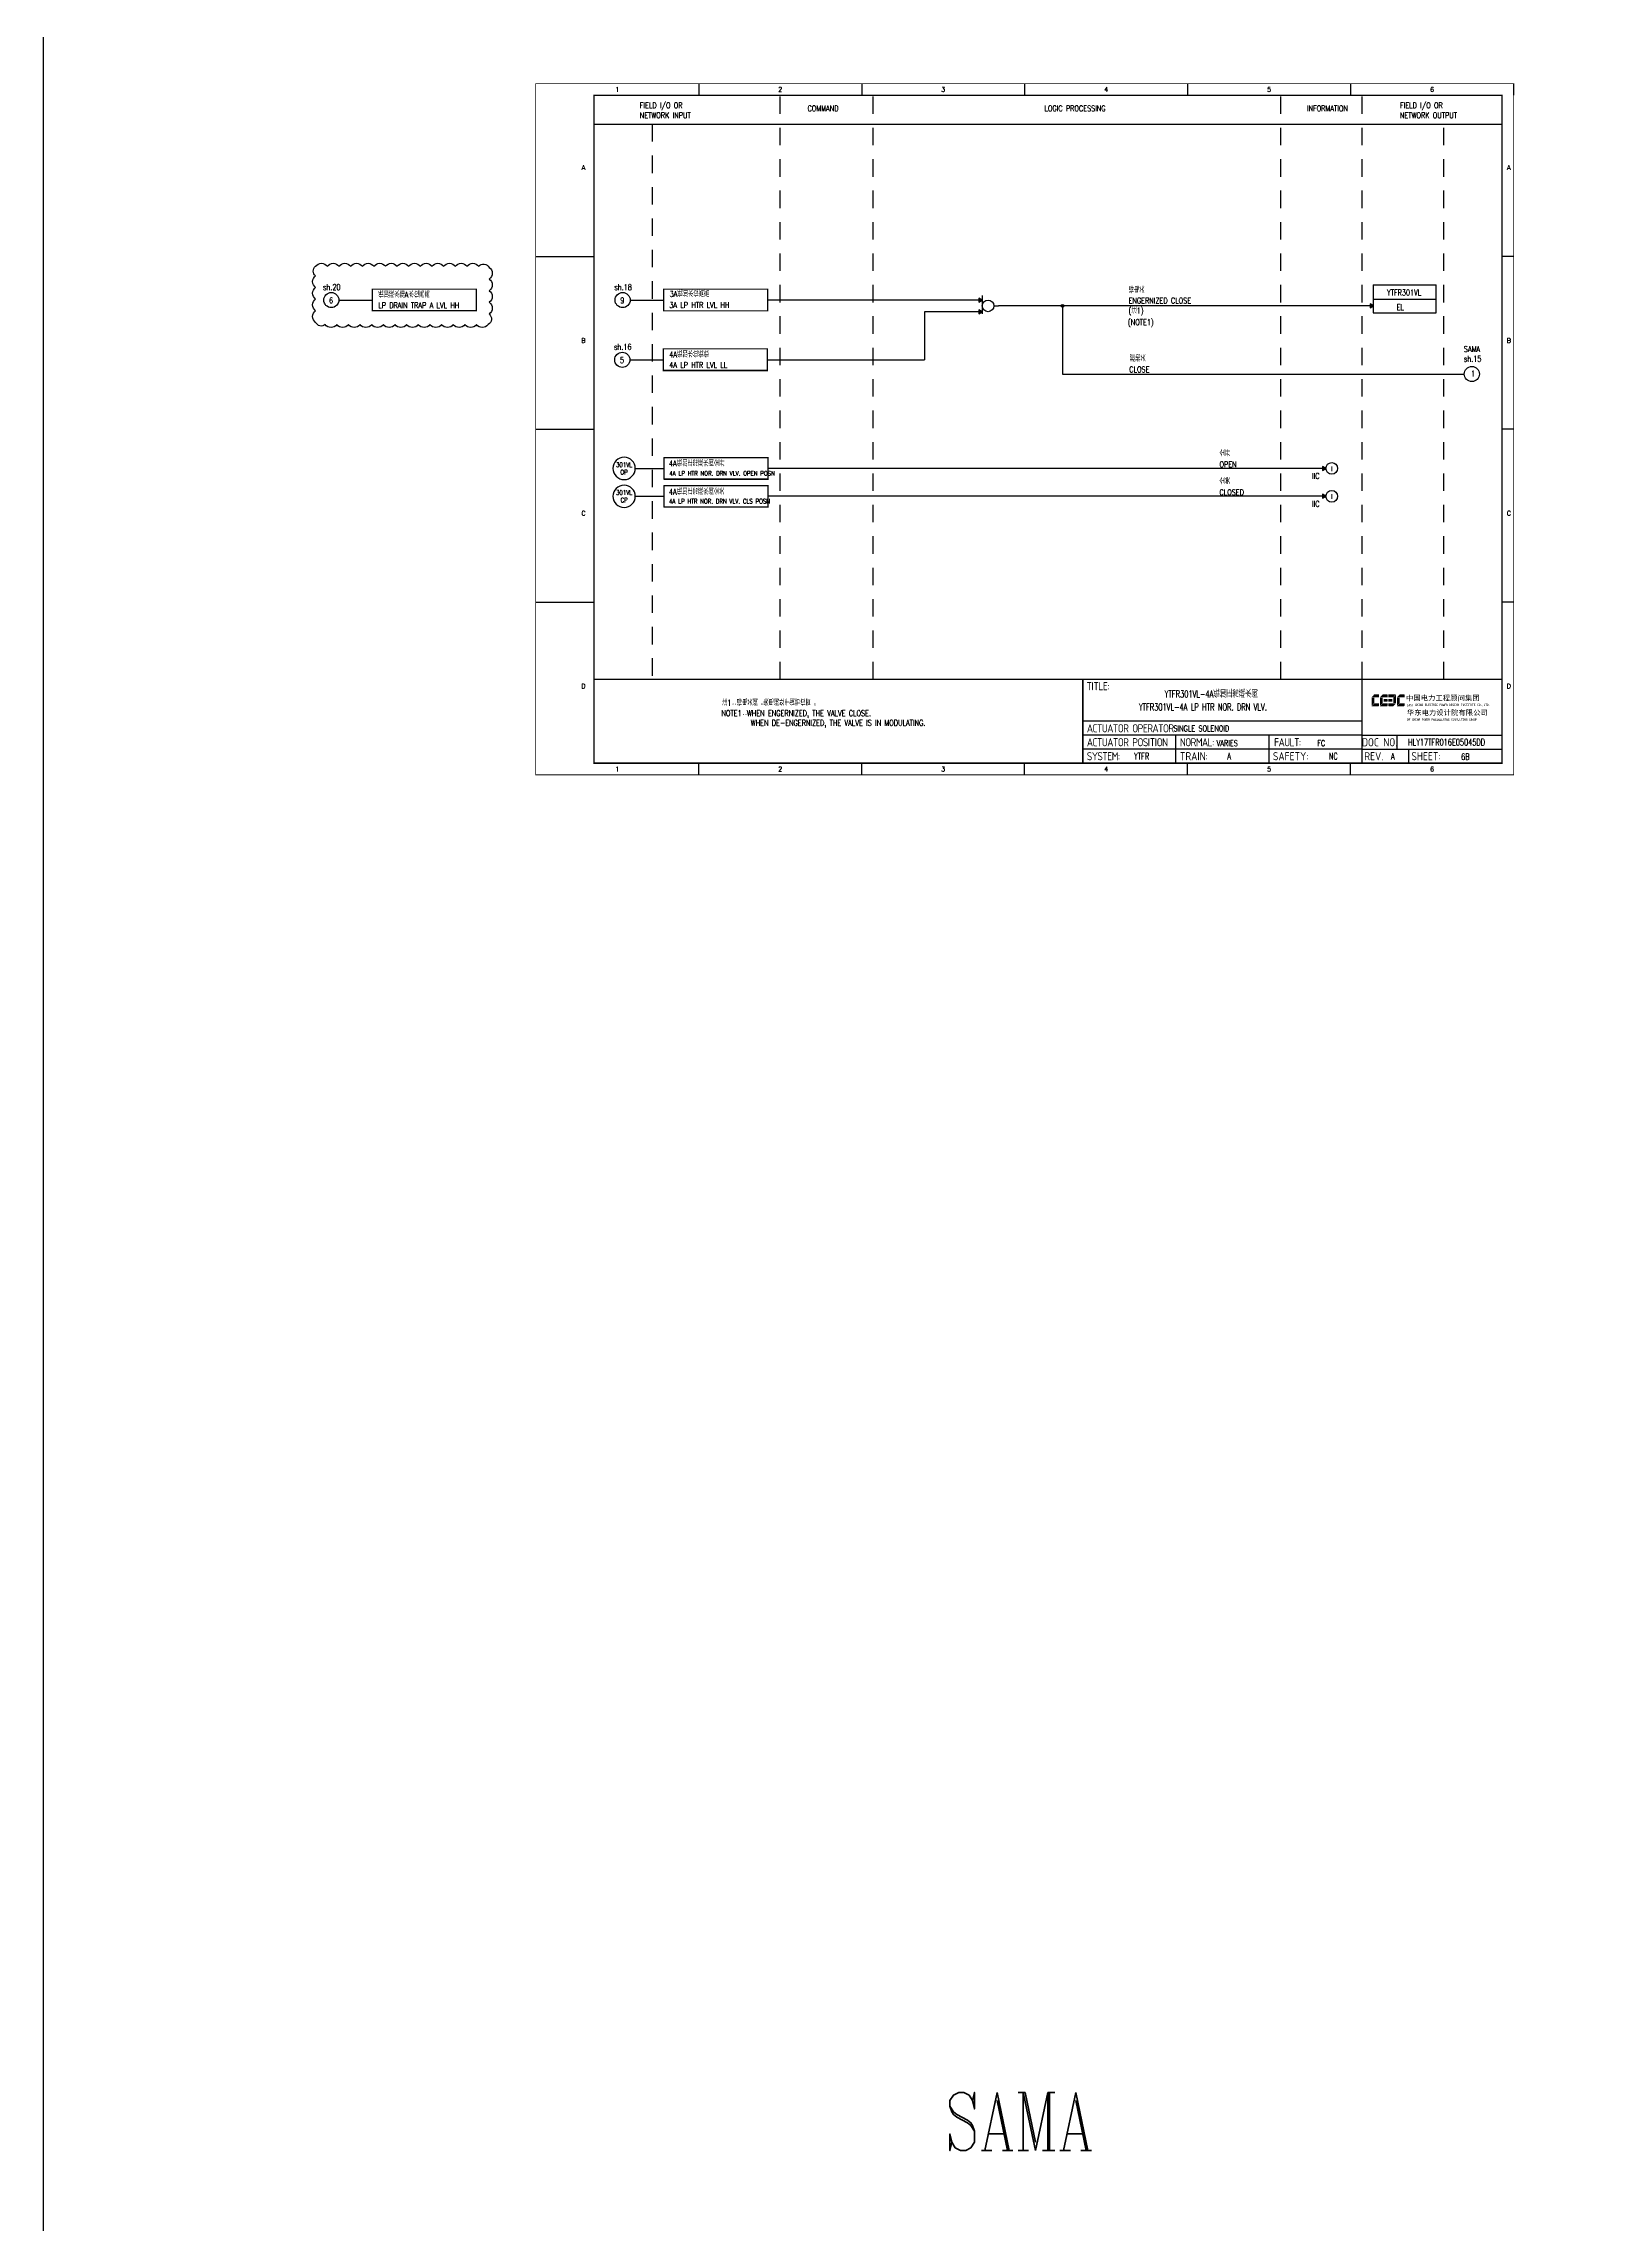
# Model space of a CAD drawing. Header units: millimetres. Extents: x 5560 to 16471, y 4607 to 8234.
# Drawn here: x 7161 to 7831, y 6531 to 7468 of the extents above; entities that cross this region are included whole.
import ezdxf
from ezdxf.enums import TextEntityAlignment as Align

# ---------------------------------------------------------------- set-up
doc = ezdxf.new("R2010")
doc.units = ezdxf.units.MM
doc.linetypes.add('DASHED', pattern=[0.75, 0.5, -0.25])
doc.linetypes.add('JIS_02_0.7', pattern=[1.35, 0.75, -0.6])
for name, color, linetype in [('BORDER', 1, 'Continuous'), ('INSTRUMENT', 4, 'Continuous'), ('MLINE', 6, 'Continuous'), ('TITLE', 1, 'Continuous'), ('TK', 7, 'Continuous'), ('图框_外框线', 7, 'Continuous'), ('图框_标题栏文字', 6, 'Continuous')]:
    doc.layers.add(name, color=color, linetype=linetype)
doc.styles.add('DANIEL', font='COMPLEX', dxfattribs={"width": 0.7, "bigfont": 'GVFS'})
doc.styles.add('ecepdi', font='simhei.ttf', dxfattribs={"width": 0.9})
doc.styles.get("Standard").update_dxf_attribs({"font": 'romans.shx', "width": 0.7, "bigfont": '@0hztxta.shx'})
doc.styles.add('工程字', font='gbenor.shx', dxfattribs={"bigfont": 'gbcbig.shx'})

# ---------------------------------------------------------------- blocks, each defined once
blk = doc.blocks.new('INS00')
at = {"layer": 'INSTRUMENT', "color": 0}
blk.add_lwpolyline([(6, 0, 1), (-6, 0, 1)], format="xyb", close=True, dxfattribs=at)
at = {"layer": 'INSTRUMENT', "flags": 1}
for tag, p in [('INSNAM', (0, 9)), ('INSDGN', (0, -9)), ('INSSUP', (0, -15)), ('INSMAN', (0, -18)), ('INSREM', (0, -21)), ('INSTYP', (0, -12))]:
    blk.add_attdef(tag, text='', height=3, dxfattribs=at).set_placement(p, align=Align.TOP_CENTER)
at = {"layer": 'INSTRUMENT', "width": 0.7}
for tag, p in [('INSIDE', (0, 2)), ('INSSYS', (0, -2))]:
    blk.add_attdef(tag, text='', height=2.5, dxfattribs=at).set_placement(p, align=Align.MIDDLE)
for tag, p in [('INSHH', (6, 3.5)), ('INSL', (6, -3)), ('INSLL', (6, -6))]:
    blk.add_attdef(tag, p, '', height=2.5, dxfattribs=at)
at = {"layer": 'INSTRUMENT', "linetype": 'DASHED', "width": 0.7}
blk.add_attdef('INSH', (6, 0.5), '', height=2.5, dxfattribs=at)
blk = doc.blocks.new('huo')
at = {"layer": 'BORDER'}
for points in [[(-72.15, 909.27), (-73.65, 910.13), (-73.65, 908.4)], [(-72.15, 904.27), (-73.65, 905.13), (-73.65, 903.4)]]:
    blk.add_hatch(color=256, dxfattribs=at).paths.add_polyline_path(points)
for p, q in [((-72.15, 909.27), (-75.75, 909.27)), ((-72.15, 911.28), (-72.15, 903.28)), ((-72.15, 904.27), (-75.75, 904.27)), ((-67.15, 906.77), (-65.15, 906.77))]:
    blk.add_line(p, q, dxfattribs=at)
for points in [[(-72.15, 909.27), (-73.65, 910.13), (-73.65, 908.4)], [(-72.15, 904.27), (-73.65, 905.13), (-73.65, 903.4)]]:
    blk.add_lwpolyline(points, close=True, dxfattribs=at)
blk.add_circle((-69.65, 906.77), 2.5, dxfattribs=at)
blk = doc.blocks.new('A$C1E0003F3')
h = blk.add_hatch(color=152)
edge = h.paths.add_edge_path()
edge.add_ellipse((5.15, 4.41), major_axis=(0, 0.211), ratio=0.769231, start_angle=-90, end_angle=0)
edge.add_line((5.15, 4.62), (3.22, 4.62))
edge.add_line((3.22, 4.62), (2.09, 3.35))
edge.add_line((2.09, 3.35), (5.32, 3.35))
edge.add_line((5.32, 3.35), (5.32, 4.41))
h.paths.add_polyline_path([(3.22, 3.23), (2.09, 3.23), (2.09, -0.36), (3.22, 0.91)])
edge = h.paths.add_edge_path()
edge.add_line((5.32, 0.81), (3.27, 0.81))
edge.add_line((3.27, 0.81), (2.13, -0.46))
edge.add_line((2.13, -0.46), (5.15, -0.46))
edge.add_ellipse((5.15, -0.25), major_axis=(0, 0.211), ratio=0.769231, start_angle=180, end_angle=270)
edge.add_line((5.32, -0.25), (5.32, 0.81))
h = blk.add_hatch(color=152)
edge = h.paths.add_edge_path()
edge.add_ellipse((8.78, 4.41), major_axis=(0, 0.211), ratio=0.769231, start_angle=-90, end_angle=0)
edge.add_line((8.78, 4.62), (6.84, 4.62))
edge.add_line((6.84, 4.62), (5.71, 3.35))
edge.add_line((5.71, 3.35), (8.94, 3.35))
edge.add_line((8.94, 3.35), (8.94, 4.41))
h.paths.add_polyline_path([(6.84, 3.23), (5.71, 3.23), (5.71, -0.36), (6.84, 0.91)])
edge = h.paths.add_edge_path()
edge.add_ellipse((8.78, 2.49), major_axis=(0, 0.211), ratio=0.769231, start_angle=-90, end_angle=0)
edge.add_line((8.78, 2.7), (7.22, 2.7))
edge.add_line((7.22, 2.7), (7.22, 1.44))
edge.add_line((7.22, 1.44), (8.78, 1.44))
edge.add_ellipse((8.78, 1.65), major_axis=(0, 0.211), ratio=0.769231, start_angle=180, end_angle=270)
edge.add_line((8.94, 1.65), (8.94, 2.49))
edge = h.paths.add_edge_path()
edge.add_line((8.94, 0.81), (6.89, 0.81))
edge.add_line((6.89, 0.81), (5.75, -0.46))
edge.add_line((5.75, -0.46), (8.78, -0.46))
edge.add_ellipse((8.78, -0.25), major_axis=(0, 0.211), ratio=0.769231, start_angle=180, end_angle=270)
edge.add_line((8.94, -0.25), (8.94, 0.81))
h = blk.add_hatch(color=1)
edge = h.paths.add_edge_path()
edge.add_line((12.48, 4.62), (9.46, 4.62))
edge.add_ellipse((9.46, 4.41), major_axis=(0, 0.211), ratio=0.769231, start_angle=0, end_angle=90)
edge.add_line((9.3, 4.41), (9.3, 3.35))
edge.add_line((9.3, 3.35), (11.35, 3.35))
edge.add_line((11.35, 3.35), (12.48, 4.62))
h.paths.add_polyline_path([(12.57, 4.56), (11.38, 3.23), (11.38, 0.93), (12.57, 0.93)])
edge = h.paths.add_edge_path()
edge.add_line((11.03, 2.7), (9.46, 2.7))
edge.add_ellipse((9.46, 2.49), major_axis=(0, 0.211), ratio=0.769231, start_angle=0, end_angle=90)
edge.add_line((9.3, 2.49), (9.3, 1.65))
edge.add_ellipse((9.46, 1.65), major_axis=(0, 0.211), ratio=0.769231, start_angle=90, end_angle=180)
edge.add_line((9.46, 1.44), (11.03, 1.44))
edge.add_line((11.03, 1.44), (11.03, 2.7))
h = blk.add_hatch(color=1)
edge = h.paths.add_edge_path()
edge.add_line((12.58, 0.79), (9.3, 0.79))
edge.add_line((9.3, 0.79), (9.3, -0.27))
edge.add_ellipse((9.46, -0.27), major_axis=(0, 0.211), ratio=0.769231, start_angle=90, end_angle=180)
edge.add_line((9.46, -0.48), (11.43, -0.48))
edge.add_line((11.43, -0.48), (12.58, 0.79))
h = blk.add_hatch(color=152)
edge = h.paths.add_edge_path()
edge.add_ellipse((16.11, 4.41), major_axis=(0, 0.211), ratio=0.769231, start_angle=-90, end_angle=0)
edge.add_line((16.11, 4.62), (14.14, 4.62))
edge.add_line((14.14, 4.62), (13, 3.35))
edge.add_line((13, 3.35), (16.27, 3.35))
edge.add_line((16.27, 3.35), (16.27, 4.41))
h.paths.add_polyline_path([(14.14, 3.23), (13, 3.23), (13, -0.36), (14.14, 0.91)])
edge = h.paths.add_edge_path()
edge.add_line((16.27, 0.81), (14.18, 0.81))
edge.add_line((14.18, 0.81), (13.04, -0.46))
edge.add_line((13.04, -0.46), (16.03, -0.46))
edge.add_ellipse((16.03, -0.15), major_axis=(0, 0.316), ratio=0.769231, start_angle=180, end_angle=270)
edge.add_line((16.27, -0.15), (16.27, 0.81))
at = {"layer": 'TITLE', "color": 7, "style": 'ecepdi'}
for s, p in [('中', (16.92, 1.94)), ('国', (20.09, 2)), ('电', (23.25, 1.99)), ('力', (26.39, 1.96)), ('工', (29.53, 1.95)), ('程', (32.71, 1.98)), ('顾', (35.9, 1.98)), ('问', (39.09, 1.94)), ('集', (42.26, 1.98)), ('团', (45.42, 2.01)), ('华', (17.24, -4.31)), ('东', (20.45, -4.29)), ('电', (23.62, -4.35)), ('力', (26.75, -4.32)), ('设', (29.92, -4.3)), ('计', (33.05, -4.31)), ('院', (36.26, -4.29)), ('有', (39.41, -4.29)), ('限', (42.57, -4.32)), ('公', (45.78, -4.38)), ('司', (48.91, -4.35))]:
    blk.add_text(s, height=2.2, dxfattribs=at).set_placement(p)
at = {"layer": 'TITLE', "color": 7, "style": 'ecepdi', "width": 0.975}
for s, p in [('E', (17.58, 0.02)), ('A', (18.29, 0.03)), ('S', (19, 0.03)), ('T', (19.7, 0.03)), ('C', (21.1, 0.09)), ('H', (21.77, 0.09)), ('I', (22.46, 0.09)), ('N', (23.17, 0.1)), ('A', (23.86, 0.1)), ('E', (25.35, 0.09)), ('L', (26.05, 0.11)), ('E', (26.76, 0.1)), ('C', (27.46, 0.12)), ('T', (28.18, 0.11)), ('R', (28.87, 0.1)), ('I', (29.57, 0.11)), ('C', (30.28, 0.1)), ('P', (31.64, 0.09)), ('O', (32.32, 0.08)), ('W', (33.03, 0.08)), ('E', (33.72, 0.08)), ('R', (34.42, 0.09)), ('D', (35.81, 0.1)), ('E', (36.52, 0.1)), ('S', (37.2, 0.1)), ('I', (37.91, 0.09)), ('G', (38.68, 0.11)), ('N', (39.38, 0.09)), ('I', (40.72, 0.07)), ('N', (41.43, 0.08)), ('S', (42.14, 0.08)), ('T', (42.83, 0.08)), ('I', (43.52, 0.09)), ('T', (44.22, 0.07)), ('U', (44.93, 0.07)), ('T', (45.63, 0.08)), ('E', (46.34, 0.09)), ('C', (47.76, 0.11)), ('O', (48.48, 0.1)), ('L', (50.56, 0.1)), ('T', (51.27, 0.1)), ('D', (51.96, 0.1)), ('O', (17.67, -6.18)), ('OF', (18.01, -6.2)), ('F', (18.37, -6.2)), ('C', (19.8, -6.19)), ('H', (20.47, -6.19)), ('I', (21.15, -6.19)), ('N', (21.87, -6.18)), ('A', (22.56, -6.18)), ('P', (23.98, -6.2)), ('O', (24.66, -6.21)), ('W', (25.36, -6.21)), ('E', (26.06, -6.21)), ('R', (26.75, -6.2)), ('E', (28.19, -6.24)), ('N', (28.91, -6.27)), ('G', (29.62, -6.26)), ('I', (30.32, -6.27)), ('N', (31.02, -6.27)), ('E', (31.7, -6.28)), ('E', (32.41, -6.27)), ('R', (33.1, -6.24)), ('I', (33.81, -6.24)), ('N', (34.51, -6.26)), ('G', (35.2, -6.24)), ('C', (36.61, -6.19)), ('O', (37.3, -6.21)), ('N', (38, -6.2)), ('S', (38.71, -6.21)), ('U', (39.41, -6.18)), ('L', (40.11, -6.18)), ('T', (40.81, -6.19)), ('I', (41.51, -6.21)), ('N', (42.2, -6.21)), ('G', (42.91, -6.17)), ('G', (44.29, -6.2)), ('R', (45, -6.21)), ('O', (45.69, -6.22)), ('U', (46.39, -6.2)), ('P', (47.1, -6.23)), ('.', (49.23, 0.1)), (',', (49.87, 0.1)), ('.', (52.72, 0.11))]:
    blk.add_text(s, height=1, dxfattribs=at).set_placement(p, align=Align.MIDDLE_CENTER)
blk = doc.blocks.new('A$C57484896')
for p, q in [((70, 297), (70, 292)), ((140, 297), (140, 292)), ((210, 297), (210, 292)), ((280, 297), (280, 292)), ((350, 297), (350, 292)), ((420, 297), (420, 292)), ((0, 222.75), (25, 222.75)), ((420, 222.75), (415, 222.75)), ((0, 148.5), (25, 148.5)), ((420, 148.5), (415, 148.5)), ((0, 74.25), (25, 74.25)), ((420, 74.25), (415, 74.25)), ((70, 0), (70, 5)), ((140, 0), (140, 5)), ((210, 0), (210, 5)), ((280, 0), (280, 5)), ((350, 0), (350, 5))]:
    blk.add_line(p, q)
at = {"layer": 'MLINE', "linetype": 'JIS_02_0.7', "ltscale": 10}
for p, q in [((105, 41), (105, 292)), ((145, 41), (145, 292)), ((320, 41), (320, 292)), ((355, 41), (355, 292)), ((50, 279.56), (50, 41)), ((390, 41), (390, 279.56))]:
    blk.add_line(p, q, dxfattribs=at)
at = {"layer": 'MLINE'}
blk.add_line((25, 279.56), (415, 279.56), dxfattribs=at)
at = {"layer": '图框_外框线'}
for p, q in [((355, 5), (355, 41)), ((355, 23), (235, 23)), ((355, 17), (235, 17)), ((355, 11), (235, 11)), ((355, 11), (235, 11)), ((275, 11), (275, 17)), ((275, 5), (275, 11)), ((315, 11), (315, 17)), ((315, 5), (315, 11)), ((355, 17), (415, 17)), ((355, 11), (415, 11)), ((370, 11), (370, 17)), ((375, 5), (375, 11))]:
    blk.add_line(p, q, dxfattribs=at)
for points, const_width in [([(0, 0), (420, 0), (420, 297), (0, 297)], 0.3), ([(25, 5), (415, 5), (415, 292), (25, 292)], 0.6)]:
    blk.add_lwpolyline(points, close=True, dxfattribs=dict(at, const_width=const_width))
at = {"layer": '图框_外框线', "const_width": 0.6}
blk.add_lwpolyline([(235, 41), (25, 41)], dxfattribs=at)
at = {"layer": '图框_外框线'}
blk.add_lwpolyline([(415, 41, 0.6, 0.6, 0), (235, 41, 0.6, 0.6, 0), (235, 5, 0, 0, 0)], format="xyseb", dxfattribs=at)
blk.add_blockref('A$C1E0003F3', (356.94, 29.95))
at = {"layer": 'MLINE', "char_height": 2.5, "width": 31.8959, "attachment_point": 1}
for s, insert in [('FIELD I/O OR', (44.67, 288.89)), ('NETWORK INPUT', (44.67, 284.64)), ('COMMAND', (116.74, 287.58)), ('LOGIC PROCESSING', (218.52, 287.58)), ('INFORMATION', (331.25, 287.58)), ('FIELD I/O OR', (371.22, 288.89)), ('NETWORK OUTPUT', (371.22, 284.64))]:
    blk.add_mtext(s, dxfattribs=dict(at, insert=insert))
at = {"layer": 'TK', "color": 3}
for s, p in [('1', (35, 294.5)), ('2', (105, 294.5)), ('3', (175, 294.5)), ('4', (245, 294.5)), ('5', (315, 294.5)), ('6', (385, 294.5)), ('1', (35, 2.5)), ('2', (105, 2.5)), ('3', (175, 2.5)), ('4', (245, 2.5)), ('5', (315, 2.5)), ('6', (385, 2.5))]:
    blk.add_text(s, height=2, dxfattribs=at).set_placement(p, align=Align.MIDDLE)
for s, p in [('A', (20.5, 259.88)), ('A', (418, 259.88)), ('B', (20.5, 185.62)), ('B', (418, 185.62)), ('C', (20.5, 111.38)), ('C', (418, 111.38)), ('D', (20.5, 37.12)), ('D', (418, 37.12))]:
    blk.add_text(s, height=2, dxfattribs=at).set_placement(p, align=Align.CENTER)
at = {"layer": '图框_标题栏文字', "char_height": 3.5, "style": '工程字'}
for s, insert, width, attachment_point in [('{\\T0.9; TITLE:}', (234.86, 38.09), 14.2249, 4), ('{\\T0.9; ACTUATOR OPERATOR:}', (235, 20), 40, 4), ('{\\T0.9; ACTUATOR POSITION}', (235, 14), 45, 4), ('{\\T0.9; SYSTEM:}', (235, 8), 17.9526, 4), ('{\\T0.9; }TRAIN: ', (275, 8), 17.6638, 4), ('{\\T0.9; NORMAL:}', (275, 14), 18.2557, 4), ('SAFETY:', (324.3, 8), 22.3993, 5), ('{\\T0.9; FAULT:}', (315.44, 14), 15, 4), ('DOC NO.', (362.5, 14), 15, 5), ('REV.', (360, 8), 10, 5), ('SHEET:', (382.42, 8), 20, 5)]:
    blk.add_mtext(s, dxfattribs=dict(at, insert=insert, width=width, attachment_point=attachment_point))

msp = doc.modelspace()

# ---------------------------------------------------------------- hatches: boundary and pattern name
h = msp.add_hatch(color=256)
edge = h.paths.add_edge_path()
edge.add_arc((7598.61, 7355.57), 0.55, 0, 360)
for points in [[(7732.2, 7355.57), (7730.7, 7356.44), (7730.7, 7354.7)], [(7711.77, 7285.73), (7710.27, 7286.6), (7710.27, 7284.87)], [(7711.77, 7273.73), (7710.27, 7274.6), (7710.27, 7272.87)]]:
    msp.add_hatch(color=256).paths.add_polyline_path(points)

# ---------------------------------------------------------------- linework, layer by layer
for p, q in [((7287.78, 7358.07), (7302.14, 7358.07)), ((7412.91, 7358.07), (7427.28, 7358.07)), ((7561.28, 7358.07), (7471.82, 7358.07)), ((7730.7, 7355.57), (7571.12, 7355.57)), ((7598.61, 7355.57), (7598.61, 7326.28)), ((7732.2, 7358.46), (7758.98, 7358.46)), ((7732.2, 7358.46), (7758.98, 7358.46)), ((7346.82, 7353.4), (7302.14, 7353.4)), ((7560.91, 7353.07), (7539.26, 7353.07)), ((7539.26, 7353.07), (7539.26, 7332.41)), ((7732.2, 7352.53), (7758.98, 7352.53)), ((7732.2, 7352.53), (7758.98, 7352.53)), ((7732.2, 7352.53), (7758.98, 7352.53)), ((7412.77, 7332.41), (7427.14, 7332.41)), ((7471.82, 7327.74), (7427.14, 7327.74)), ((7471.82, 7332.41), (7539.26, 7332.41)), ((7598.61, 7326.28), (7771.21, 7326.28)), ((7710.27, 7285.73), (7472.17, 7285.73)), ((7710.27, 7273.73), (7472.17, 7273.73))]:
    msp.add_line(p, q)
at = {"color": 0}
for p, q in [((7427.49, 7290.4), (7472.17, 7290.4)), ((7427.49, 7281.06), (7427.49, 7290.4)), ((7472.17, 7281.06), (7472.17, 7290.4)), ((7415.09, 7285.73), (7427.49, 7285.73)), ((7472.17, 7281.06), (7427.49, 7281.06)), ((7415.09, 7273.73), (7427.49, 7273.73)), ((7427.49, 7278.4), (7472.17, 7278.4)), ((7427.49, 7269.06), (7427.49, 7278.4)), ((7472.17, 7269.06), (7472.17, 7278.4)), ((7472.17, 7269.06), (7427.49, 7269.06))]:
    msp.add_line(p, q, dxfattribs=at)
for points in [[(7160.94, 8068.2), (15336.96, 8068.2), (15336.96, 4606.91), (7160.94, 4606.91)], [(7732.2, 7355.57), (7730.7, 7356.44), (7730.7, 7354.7)], [(7711.77, 7285.73), (7710.27, 7286.6), (7710.27, 7284.87)], [(7711.77, 7273.73), (7710.27, 7274.6), (7710.27, 7272.87)]]:
    msp.add_lwpolyline(points, close=True)
msp.add_lwpolyline([(7277.8, 7372.55, -0.520567), (7282.8, 7372.55, -0.520567), (7287.8, 7372.55, -0.520567), (7292.8, 7372.55, -0.520567), (7297.8, 7372.55, -0.520567), (7302.8, 7372.55, -0.520567), (7307.8, 7372.55, -0.520567), (7312.8, 7372.55, -0.520567), (7317.8, 7372.55, -0.520567), (7322.8, 7372.55, -0.520567), (7327.8, 7372.55, -0.520567), (7332.8, 7372.55, -0.520567), (7337.8, 7372.55, -0.520567), (7342.8, 7372.55, -0.520567), (7347.8, 7372.55, -0.520567), (7352.35, 7372.09, -0.520567), (7352.35, 7367.09, -0.520567), (7352.35, 7362.09, -0.520567), (7352.35, 7357.09, -0.520567), (7352.35, 7352.09, -0.520567), (7351.89, 7347.56, -0.520567), (7346.89, 7347.56, -0.520567), (7341.89, 7347.56, -0.520567), (7336.89, 7347.56, -0.520567), (7331.89, 7347.56, -0.520567), (7326.89, 7347.56, -0.520567), (7321.89, 7347.56, -0.520567), (7316.89, 7347.56, -0.520567), (7311.89, 7347.56, -0.520567), (7306.89, 7347.56, -0.520567), (7301.89, 7347.56, -0.520567), (7296.89, 7347.56, -0.520567), (7291.89, 7347.56, -0.520567), (7286.89, 7347.56, -0.520567), (7281.89, 7347.56, -0.520567), (7277.8, 7348.47, -0.520567), (7277.8, 7353.47, -0.520567), (7277.8, 7358.47, -0.520567), (7277.8, 7363.47, -0.520567), (7277.8, 7368.47, -0.520567)], format="xyb", close=True)
at = {"const_width": 0.5}
for points in [[(7732.2, 7364.59), (7758.98, 7364.59), (7758.98, 7352.53), (7732.2, 7352.53), (7732.2, 7364.59)], [(7302.14, 7362.74), (7346.82, 7362.74), (7346.82, 7353.4), (7302.14, 7353.4), (7302.14, 7362.74)], [(7427.28, 7362.74), (7471.96, 7362.74), (7471.96, 7353.4), (7427.28, 7353.4), (7427.28, 7362.74)], [(7427.14, 7337.08), (7471.82, 7337.08), (7471.82, 7327.74), (7427.14, 7327.74), (7427.14, 7337.08)]]:
    msp.add_lwpolyline(points, dxfattribs=at)
msp.add_lwpolyline([(7732.2, 7352.53), (7732.2, 7364.59), (7758.98, 7364.59), (7758.98, 7352.53)])
msp.add_lwpolyline([(7732.2, 7352.53), (7732.2, 7364.59), (7758.98, 7364.59), (7758.98, 7352.53)])
at = {"color": 0, "const_width": 0.5}
for points in [[(7427.49, 7290.4), (7472.17, 7290.4), (7472.17, 7281.06), (7427.49, 7281.06), (7427.49, 7290.4)], [(7427.49, 7278.4), (7472.17, 7278.4), (7472.17, 7269.06), (7427.49, 7269.06), (7427.49, 7278.4)]]:
    msp.add_lwpolyline(points, dxfattribs=at)
at = {"color": 1}
for centre in [(7284.52, 7358.06), (7409.66, 7358.06), (7409.52, 7332.4), (7774.46, 7326.28)]:
    msp.add_circle(centre, 3.25, dxfattribs=at)
for centre, radius in [((7598.61, 7355.57), 0.55), ((7714.27, 7285.73), 2.5), ((7714.27, 7273.73), 2.5)]:
    msp.add_circle(centre, radius)

# ---------------------------------------------------------------- block references
for name, p in [('A$C57484896', (7372.35, 7154.07)), ('huo', (7636.28, 6448.8))]:
    msp.add_blockref(name, p)
at = {"layer": 'MLINE', "color": 1, "xscale": 0.7999999999992724, "yscale": 0.7999999999992724, "zscale": 0.8}
for p, values in [((7410.29, 7285.73), {'INSIDE': '301VL', 'INSSYS': 'OP'}), ((7410.29, 7273.73), {'INSIDE': '301VL', 'INSSYS': 'CP'})]:
    msp.add_blockref('INS00', p, dxfattribs=at).add_auto_attribs(values)

# ---------------------------------------------------------------- texts
at = {"width": 0.7}
for p in [(7714.31, 7284.61), (7714.31, 7272.61)]:
    msp.add_text('I', height=2, dxfattribs=at).set_placement(p, align=Align.CENTER)
at = {"attachment_point": 1}
for s, insert, char_height, width in [('sh.20', (7280.97, 7364.87), 2.5, 73.0067), ('sh.18', (7406.11, 7364.87), 2.5, 73.0067), ('低加疏水箱A水位高高', (7304.68, 7361.59), 2.5, 73.0067), ('{\\C0;LP DRAIN TRAP A LVL} HH', (7304.68, 7357.08), 2.5, 73.0067), ('3A LP HTR LVL HH', (7429.74, 7357.15), 2.5, 73.0067), ('3A低加水位高高', (7429.85, 7361.91), 2.5, 73.0067), ('得电关', (7626.99, 7363.58), 2.5, 73.0067), ('ENGERNIZED CLOSE', (7626.98, 7359.07), 2.5, 73.0067), ('YTFR301VL', (7738.03, 7362.55), 2.5, 73.0067), ('EL', (7742.11, 7356.23), 2.5, 73.0067), ('(NOTE1)', (7626.69, 7349.79), 2.5, 73.0067), ('(注1)', (7626.99, 7354.8), 2.5, 73.0067), ('sh.16', (7405.97, 7339.21), 2.5, 73.0067), ('SAMA \\Psh.15', (7771.02, 7338.25), 2.5, 73.0067), ('4A低加水位低低', (7429.67, 7335.94), 2.5, 73.0067), ('4A LP HTR LVL LL', (7429.67, 7331.42), 2.5, 73.0067), ('CLOSE', (7627.3, 7329.5), 2.5, 73.0067), ('超驰关', (7627.47, 7334.16), 2.5, 73.0067), ('1', (7774.12, 7327.74), 2.5, 73.0067), ('全开', (7666.05, 7293.43), 2.5, 73.0067), ('4A LP HTR NOR. DRN VLV. OPEN POSN', (7429.68, 7284.61), 2, 73.0067), ('全关', (7666.05, 7281.43), 2.5, 73.0067), ('OPEN', (7666.05, 7288.71), 2.5, 73.0067), ('IIC', (7705.77, 7283.73), 2.5, 4.5039), ('4A LP HTR NOR. DRN VLV. CLS POSN', (7429.57, 7272.61), 2, 73.0067), ('CLOSED', (7666.05, 7276.71), 2.5, 73.0067), ('IIC', (7705.77, 7271.73), 2.5, 4.5039), ('YTFR301VL-4A低加正常疏水阀', (7642.51, 7190.25), 3, 57.1272), ('NOTE1：WHEN ENGERNIZED, THE VALVE CLOSE.\\P         WHEN DE-ENGERNIZED, THE VALVE IS IN MODULATING.', (7452.11, 7181.8), 2.5, 81.8859), ('注1：得电关阀，失电阀处于调节位置。', (7452.37, 7186.27), 2.5, 73.0067), ('YTFR301VL-4A LP HTR NOR. DRN VLV. ', (7631.42, 7184.66), 3, 84.237), ('{\\Fromans,hztxta|c134;SINGLE SOLENOID}', (7646.26, 7175.24), 2.5, 91.5509), ('YTFR', (7629.38, 7163.46), 2.8, 8.5983), ('A', (7669.44, 7163.46), 2.8, 8.5983), ('NC', (7713.03, 7163.46), 2.8, 8.5983), ('A', (7739.72, 7163.39), 2.8, 8.5983)]:
    msp.add_mtext(s, dxfattribs=dict(at, insert=insert, char_height=char_height, width=width))
at = {"char_height": 2.5, "attachment_point": 2}
for s, insert in [('6', (7284.4, 7359.17)), ('9', (7409.54, 7359.17)), ('5', (7409.39, 7333.51))]:
    msp.add_mtext(s, dxfattribs=dict(at, insert=insert))
at = {"color": 0, "char_height": 2.5, "attachment_point": 1}
for s, insert, width in [('{\\C256;4A低加正常疏水阀全开}', (7429.57, 7289.12), 73.0067), ('{\\C256;4A低加正常疏水阀全关}', (7429.57, 7276.94), 92.7269)]:
    msp.add_mtext(s, dxfattribs=dict(at, insert=insert, width=width))
at = {"color": 1, "char_height": 2.5, "width": 73.0067, "attachment_point": 1}
for s, insert in [('{\\C0;VARIES}', (7664.81, 7168.94)), ('{\\C6;F\\Fromans,hztxta|c134;C}', (7708.04, 7168.94))]:
    msp.add_mtext(s, dxfattribs=dict(at, insert=insert))
at = {"width": 0.7}
for tag, p, s in [('HLY17TFR016E05045DD', (7747.08, 7166.69), ''), ('6B', (7769.85, 7160.46), '1')]:
    msp.add_attdef(tag, p, s, height=2.8, dxfattribs=at)
at = {"layer": 'INSTRUMENT', "style": 'DANIEL', "width": 0.7}
msp.add_text('SAMA', height=25, dxfattribs=at).set_placement((7579.89, 6575.49), align=Align.MIDDLE)

doc.saveas('drawing.dxf')
